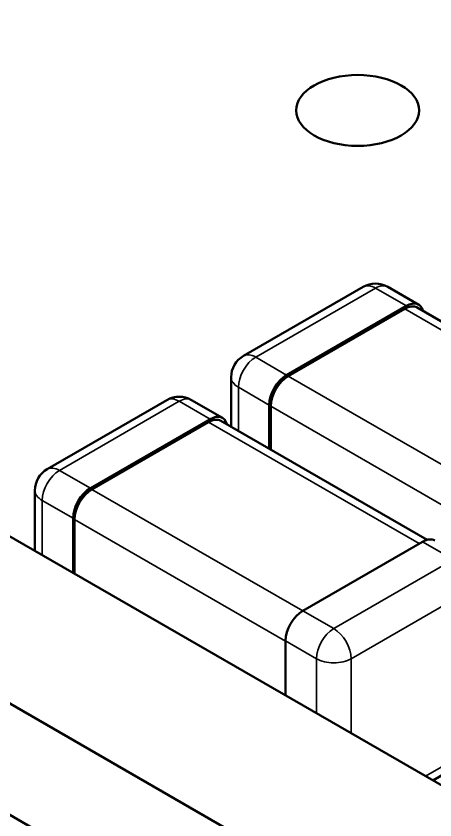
# Model space of a CAD drawing. Header units: millimetres. Extents: x -86 to 841, y -58 to 594.
# Drawn here: x 156.72 to 159.78, y 194.17 to 200.06 of the extents above; entities that cross this region are included whole.
import ezdxf

# ---------------------------------------------------------------- set-up
doc = ezdxf.new("R2010")
doc.units = ezdxf.units.MM
doc.layers.add('Visible (ISO)', color=7, linetype='Continuous', lineweight=50)
doc.layers.add('Visible Narrow (ISO)', color=7, linetype='Continuous', lineweight=35)

msp = doc.modelspace()

# ---------------------------------------------------------------- linework, layer by layer
at = {"layer": 'Visible (ISO)'}
for p, q in [((120.2741, 216.04), (192.399, 174.3986)), ((192.399, 173.5821), (120.2741, 215.2235)), ((168.0039, 189.7079), (146.7906, 201.9554)), ((158.3796, 197.5741), (159.2564, 198.0803)), ((159.4364, 198.0803), (159.6627, 197.9497)), ((158.6959, 197.4345), (159.5727, 197.9408)), ((158.7072, 197.4264), (159.5614, 197.9195)), ((159.6514, 197.9285), (161.1614, 197.0567)), ((158.2896, 197.0555), (158.2896, 197.4182)), ((156.9428, 196.7445), (157.8196, 197.2508)), ((157.9996, 197.2508), (158.2258, 197.1201)), ((158.5686, 196.8945), (158.5686, 197.2141)), ((158.5799, 196.8879), (158.5799, 197.2059)), ((157.259, 196.605), (158.1358, 197.1112)), ((157.2704, 196.5968), (158.1245, 197.09)), ((158.2145, 197.0989), (159.7245, 196.2271)), ((156.8528, 196.146), (156.8528, 196.5886)), ((157.1318, 195.9849), (157.1318, 196.3845)), ((157.1431, 195.9784), (157.1431, 196.3764)), ((158.8147, 195.7068), (159.6915, 196.2131)), ((158.6874, 195.0868), (158.6874, 195.4864)), ((159.7659, 194.4641), (160.0078, 194.6038))]:
    msp.add_line(p, q, dxfattribs=at)
for centre, start, end in [((159.3464, 197.9244), 60, 120), ((158.4696, 197.4182), 120, 180), ((157.9096, 197.0949), 60, 120), ((157.0328, 196.5886), 120, 180)]:
    msp.add_arc(centre, 0.18, start, end, dxfattribs=at)
msp.add_ellipse((159.2159, 199.3732), major_axis=(-0.45, 0), ratio=0.57735, dxfattribs=at)
for centre, start_param, end_param in [((159.5727, 197.7938), 5.760407, 7.068583), ((159.5614, 197.7726), 0, 0.785398), ((158.6959, 197.2876), 0.785398, 2.356194), ((158.7072, 197.2794), 0.785398, 2.356194), ((158.1358, 196.9642), 5.760407, 7.068583), ((158.1245, 196.943), 0, 0.785398), ((157.259, 196.458), 0.785398, 2.356194), ((157.2704, 196.4498), 0.785398, 2.356194), ((159.6915, 196.0661), 0, 0.785398), ((158.8147, 195.5599), 0.785398, 2.356194)]:
    msp.add_ellipse(centre, major_axis=(0.09, 0.1559), ratio=0.57735, start_param=start_param, end_param=end_param, dxfattribs=at)
at = {"layer": 'Visible Narrow (ISO)'}
for p, q in [((158.4696, 197.5652), (159.3464, 198.0714)), ((159.3464, 198.0714), (159.5727, 197.9408)), ((159.5614, 197.9195), (161.1043, 197.0287)), ((158.4696, 197.5652), (158.6959, 197.4345)), ((158.7072, 197.4264), (160.2501, 196.5356)), ((158.3423, 197.0251), (158.3423, 197.3447)), ((158.3423, 197.3447), (158.5686, 197.2141)), ((157.0328, 196.7356), (157.9096, 197.2418)), ((157.9096, 197.2418), (158.1358, 197.1112)), ((158.5799, 197.2059), (160.1242, 196.3143)), ((158.1245, 197.09), (159.6674, 196.1992)), ((157.0328, 196.7356), (157.259, 196.605)), ((157.2704, 196.5968), (158.8133, 195.706)), ((156.9055, 196.1156), (156.9055, 196.5152)), ((156.9055, 196.5152), (157.1318, 196.3845)), ((157.1431, 196.3764), (158.6874, 195.4847)), ((159.6915, 196.2131), (159.9178, 196.0824)), ((159.0409, 195.5762), (159.9178, 196.0824)), ((159.1682, 195.3557), (160.045, 195.862)), ((158.8147, 195.7068), (159.0409, 195.5762)), ((158.6874, 195.4864), (158.9137, 195.3557)), ((158.9137, 194.9562), (158.9137, 195.3557)), ((159.1682, 194.8092), (159.1682, 195.3557)), ((159.7131, 194.4946), (160.045, 194.6862))]:
    msp.add_line(p, q, dxfattribs=at)
for centre, major_axis, start_param, end_param in [((159.3464, 197.9244), (-0.09, 0.1559), 5.497787, 6.283185), ((159.3464, 197.9244), (0.09, 0.1559), 0, 0.785398), ((158.4696, 197.4182), (-0.09, -0.1559), 3.926991, 5.497787), ((158.4696, 197.4182), (-0.09, 0.1559), 5.497787, 6.283185), ((158.4696, 197.4182), (-0.18, 0), 0, 0.785398), ((157.9096, 197.0949), (-0.09, 0.1559), 5.497787, 6.283185), ((157.9096, 197.0949), (0.09, 0.1559), 0, 0.785398), ((157.0328, 196.5886), (-0.09, -0.1559), 3.926991, 5.497787), ((157.0328, 196.5886), (-0.09, 0.1559), 5.497787, 6.283185), ((157.0328, 196.5886), (-0.18, 0), 0, 0.785398), ((159.0409, 195.4292), (-0.09, -0.1559), 3.926991, 5.497787), ((159.0409, 195.4292), (0.09, -0.1559), 0.785398, 2.356194), ((159.0409, 195.4292), (-0.18, 0), 0.785398, 2.356195)]:
    msp.add_ellipse(centre, major_axis=major_axis, ratio=0.57735, start_param=start_param, end_param=end_param, dxfattribs=at)

doc.saveas('drawing.dxf')
